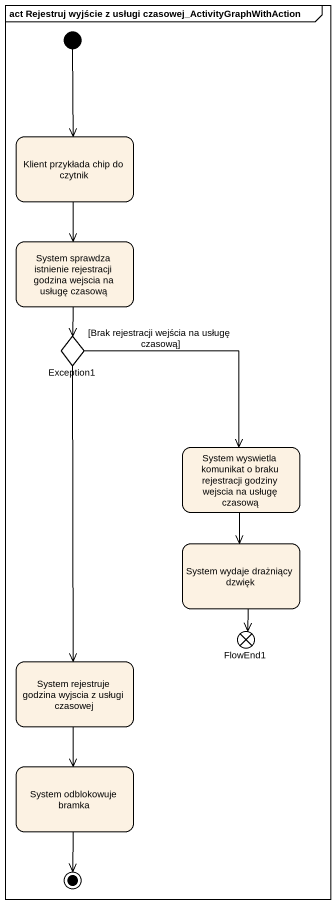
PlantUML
@startuml
mainframe act Rejestruj wyjście z usługi czasowej_ActivityGraphWithAction
hide empty description
state "Klient przykłada chip do czytnik" as Klient_przykłada_chip_do
state "System sprawdza istnienie rejestracji godzina wejscia na usługę czasową" as System_sprawdza_istnienie
state Exception1 <<choice>>
state "System wyswietla komunikat o braku rejestracji godziny wejscia na usługę czasową" as System_wyswietla_komunikat
state "System wydaje drażniący dzwięk" as System_wydaje_drażniący
state FlowEnd1 <<end>>
state "System rejestruje godzina wyjscia z usługi czasowej" as System_rejestruje_godzina
state "System odblokowuje bramka" as System_odblokowuje_bramka
[*] --> Klient_przykłada_chip_do
Klient_przykłada_chip_do --> System_sprawdza_istnienie
System_sprawdza_istnienie --> Exception1
Exception1 --> System_wyswietla_komunikat : [Brak rejestracji wejścia na usługę czasową]
Exception1 --> System_rejestruje_godzina
System_wyswietla_komunikat --> System_wydaje_drażniący
System_wydaje_drażniący --> FlowEnd1
System_rejestruje_godzina --> System_odblokowuje_bramka
System_odblokowuje_bramka --> [*]
@enduml
